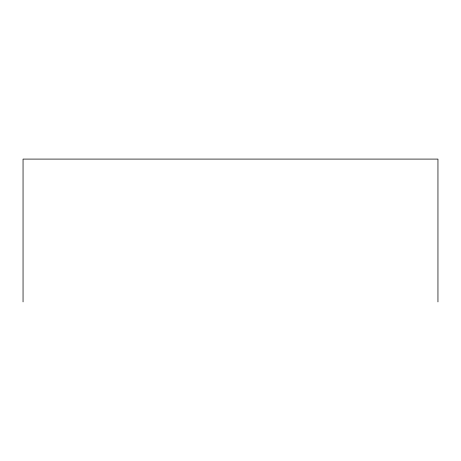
<?xml version="1.0" encoding="UTF-8"?>
<svg xmlns="http://www.w3.org/2000/svg" width="461" height="461" viewBox="0 0 461 461"><rect width="100%" height="100%" fill="white"/><g stroke="black" fill="none" stroke-linecap="round" stroke-linejoin="round"><path stroke-width="0.69" d="M437.95 301.909L437.95 159.091L23.05 159.091L23.05 301.909"/></g></svg>
